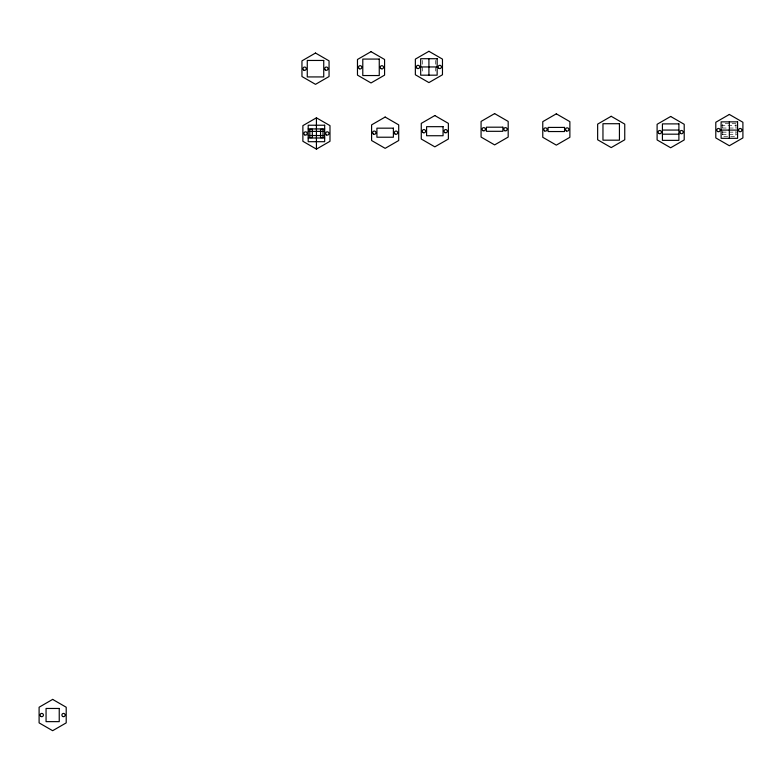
<?xml version="1.0" encoding="UTF-8"?>
<svg xmlns="http://www.w3.org/2000/svg" width="782" height="782" viewBox="0 0 782 782"><rect width="100%" height="100%" fill="white"/><g stroke="black" fill="none" stroke-linecap="round" stroke-linejoin="round"><path stroke-width="0.59" stroke-dasharray="3.91 2.93" d="M721.112 125.56L736.409 125.56M722.285 128.033L728.169 128.033M729.352 128.033L736.409 128.033M722.285 132.148L736.409 132.148M722.285 134.621L736.409 134.621M435.506 60.361L435.506 73.537M422.329 60.361L422.329 73.537M735.94 123.507L722.764 123.507L722.764 136.684L735.94 136.684L735.94 123.507"/><path stroke-width="1.17" d="M316.427 117.818L302.878 125.638L302.878 141.288L316.427 149.118L329.984 141.288L329.984 125.638L316.427 117.818L316.427 149.118M420.677 66.949L437.148 66.949M308.196 128.932L324.667 128.932M662.422 130.066L678.893 130.066M721.112 130.095L737.582 130.095M308.196 131.405L324.667 131.405M662.422 134.181L678.893 134.181M308.196 135.53L324.667 135.53M308.196 137.994L324.667 137.994M729.352 121.855L729.352 138.326M428.917 58.709L428.917 75.18M315.498 53.039L301.95 60.869L301.95 76.519L315.498 84.339L329.056 76.519L329.056 60.869L315.498 53.039M371.02 51.661L357.472 59.481L357.472 75.131L371.02 82.96L384.578 75.131L384.578 59.481L371.02 51.661M428.917 51.299L415.359 59.119L415.359 74.769L428.917 82.599L442.465 74.769L442.465 59.119L428.917 51.299M385.155 117.046L371.597 124.876L371.597 140.525L385.155 148.345L398.703 140.525L398.703 124.876L385.155 117.046M434.831 115.56L421.273 123.38L421.273 139.03L434.831 146.85L448.379 139.03L448.379 123.38L434.831 115.56M494.625 113.605L481.077 121.425L481.077 137.075L494.625 144.895L508.183 137.075L508.183 121.425L494.625 113.605M556.325 113.83L542.767 121.65L542.767 137.3L556.325 145.129L569.873 137.3L569.873 121.65L556.325 113.83M611.201 116.293L597.644 124.123L597.644 139.773L611.201 147.593L624.75 139.773L624.75 124.123L611.201 116.293M670.663 116.469L657.105 124.299L657.105 139.949L670.663 147.769L684.211 139.949L684.211 124.299L670.663 116.469M729.352 114.446L715.794 122.266L715.794 137.915L729.352 145.735L742.9 137.915L742.9 122.266L729.352 114.446M52.648 699.401L39.1 707.231L39.1 722.881L52.648 730.701L66.206 722.881L66.206 707.231L52.648 699.401M437.148 58.709L420.677 58.709L420.677 75.18L437.148 75.18L437.148 58.709M379.26 59.07L362.789 59.07L362.789 75.541L379.26 75.541L379.26 59.07M323.738 60.458L307.267 60.458L307.267 76.929L323.738 76.929L323.738 60.458M737.582 121.855L721.112 121.855L721.112 138.326L737.582 138.326L737.582 121.855M619.432 123.712L602.961 123.712L602.961 140.183L619.432 140.183L619.432 123.712M678.893 123.888L662.422 123.888L662.422 140.359L678.893 140.359L678.893 123.888M324.667 125.228L308.196 125.228L308.196 141.698L324.667 141.698L324.667 125.228M443.062 126.674L426.591 126.674L426.591 135.736L443.062 135.736L443.062 126.674M502.865 127.192L486.394 127.192L486.394 131.308L502.865 131.308L502.865 127.192M564.555 127.417L548.084 127.417L548.084 131.542L564.555 131.542L564.555 127.417M393.385 128.17L376.914 128.17L376.914 137.221L393.385 137.221L393.385 128.17M312.311 129.353L309.838 129.353L309.838 137.583L312.311 137.583L312.311 129.353M323.015 129.353L320.552 129.353L320.552 137.583L323.015 137.583L323.015 129.353M59.237 708.463L46.06 708.463L46.06 721.639L59.237 721.639L59.237 708.463M304.736 134.895A1.652 1.652 0 0 0 307.209 133.468A1.652 1.652 0 0 0 304.736 132.041A1.652 1.652 0 0 0 304.736 134.895M326.475 134.895A1.652 1.652 0 0 0 328.948 133.468A1.652 1.652 0 0 0 326.475 132.041A1.652 1.652 0 0 0 326.475 134.895M373.454 134.123A1.652 1.652 0 0 0 375.927 132.696A1.652 1.652 0 0 0 373.454 131.268A1.652 1.652 0 0 0 373.454 134.123M394.861 133.859A1.652 1.652 0 0 0 397.618 133.126A1.652 1.652 0 0 0 395.594 131.102A1.652 1.652 0 0 0 394.861 133.859M423.13 132.627A1.652 1.652 0 0 0 425.603 131.2A1.652 1.652 0 0 0 423.13 129.773A1.652 1.652 0 0 0 423.13 132.627M444.88 132.627A1.652 1.652 0 0 0 447.343 131.2A1.652 1.652 0 0 0 444.88 129.773A1.652 1.652 0 0 0 444.88 132.627M482.934 130.672A1.652 1.652 0 0 0 485.397 129.245A1.652 1.652 0 0 0 482.934 127.828A1.652 1.652 0 0 0 482.934 130.672M504.673 130.672A1.652 1.652 0 0 0 507.147 129.245A1.652 1.652 0 0 0 504.673 127.828A1.652 1.652 0 0 0 504.673 130.672M544.624 130.907A1.652 1.652 0 0 0 547.097 129.48A1.652 1.652 0 0 0 544.624 128.053A1.652 1.652 0 0 0 544.624 130.907M566.373 130.907A1.652 1.652 0 0 0 568.846 129.48A1.652 1.652 0 0 0 566.373 128.053A1.652 1.652 0 0 0 566.373 130.907M717.651 131.523A1.652 1.652 0 0 0 720.124 130.095A1.652 1.652 0 0 0 717.651 128.668A1.652 1.652 0 0 0 717.651 131.523M739.401 131.523A1.652 1.652 0 0 0 741.864 130.095A1.652 1.652 0 0 0 739.401 128.668A1.652 1.652 0 0 0 739.401 131.523M658.962 133.546A1.652 1.652 0 0 0 661.435 132.119A1.652 1.652 0 0 0 658.962 130.692A1.652 1.652 0 0 0 658.962 133.546M680.369 133.282A1.652 1.652 0 0 0 683.126 132.549A1.652 1.652 0 0 0 681.102 130.526A1.652 1.652 0 0 0 680.369 133.282M303.807 70.116A1.652 1.652 0 0 0 306.28 68.689A1.652 1.652 0 0 0 303.807 67.262A1.652 1.652 0 0 0 303.807 70.116M325.204 69.852A1.652 1.652 0 0 0 327.961 69.119A1.652 1.652 0 0 0 325.947 67.096A1.652 1.652 0 0 0 325.204 69.852M359.329 68.738A1.652 1.652 0 0 0 361.802 67.311A1.652 1.652 0 0 0 359.329 65.884A1.652 1.652 0 0 0 359.329 68.738M380.726 68.474A1.652 1.652 0 0 0 383.483 67.731A1.652 1.652 0 0 0 381.469 65.717A1.652 1.652 0 0 0 380.726 68.474M417.217 68.376A1.652 1.652 0 0 0 419.69 66.949A1.652 1.652 0 0 0 417.217 65.522A1.652 1.652 0 0 0 417.217 68.376M438.966 68.376A1.652 1.652 0 0 0 441.429 66.949A1.652 1.652 0 0 0 438.966 65.522A1.652 1.652 0 0 0 438.966 68.376M40.957 716.478A1.652 1.652 0 0 0 43.43 715.051A1.652 1.652 0 0 0 40.957 713.624A1.652 1.652 0 0 0 40.957 716.478M62.697 716.478A1.652 1.652 0 0 0 65.17 715.051A1.652 1.652 0 0 0 62.697 713.624A1.652 1.652 0 0 0 62.697 716.478"/></g></svg>
